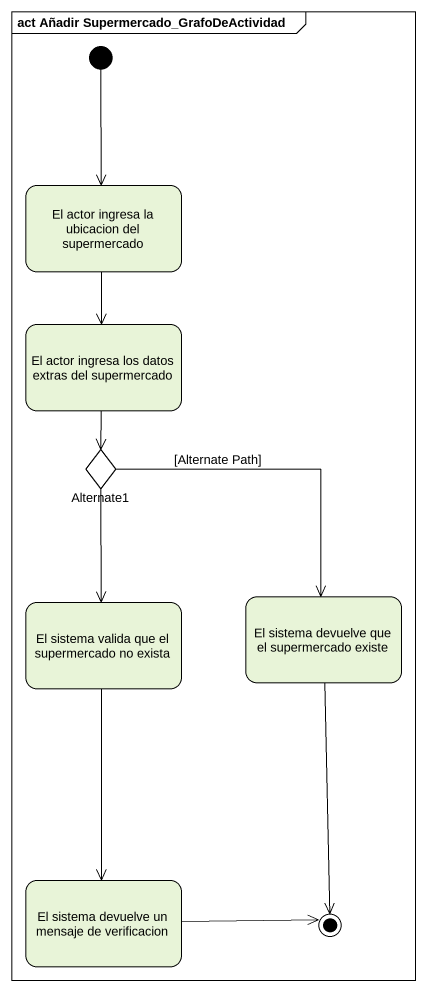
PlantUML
@startuml
mainframe act Añadir Supermercado_GrafoDeActividad
hide empty description
state "El actor ingresa la ubicacion del supermercado" as El_actor_ingresa_la
state "El actor ingresa los datos extras del supermercado" as El_actor_ingresa_los_datos
state Alternate1 <<choice>>
state "El sistema valida que el supermercado no exista" as El_sistema_valida_que_el
state "El sistema devuelve que el supermercado existe" as El_sistema_devuelve_que_el
state "El sistema devuelve un mensaje de verificacion" as El_sistema_devuelve_un
[*] --> El_actor_ingresa_la
El_actor_ingresa_la --> El_actor_ingresa_los_datos
El_actor_ingresa_los_datos --> Alternate1
Alternate1 --> El_sistema_valida_que_el
Alternate1 --> El_sistema_devuelve_que_el : [Alternate Path]
El_sistema_valida_que_el --> El_sistema_devuelve_un
El_sistema_devuelve_que_el --> [*]
El_sistema_devuelve_un -right-> [*]
@enduml
